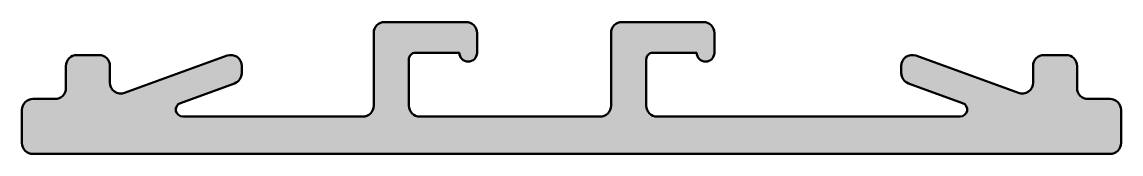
# Model space of a CAD drawing. Extents: x -25 to 25, y -2.7 to 3.3.
import ezdxf

# ---------------------------------------------------------------- set-up
doc = ezdxf.new("R2010")
doc.units = 0
doc.layers.add('0S-Alu contour', color=7, linetype='Continuous', lineweight=50)
doc.layers.add('0S-Alu hatch', color=252, linetype='Continuous', lineweight=25)

# ---------------------------------------------------------------- blocks, each defined once
blk = doc.blocks.new('304200__C726A11A_F74E_421B_BC8B_236AFC94310C_')
at = {"layer": '0S-Alu hatch'}
h = blk.add_hatch(color=256, dxfattribs=at)
edge = h.paths.add_edge_path()
edge.add_ellipse((-4.798739681529851, 2.800241031360776), major_axis=(-0.499759026763356, 0), ratio=1, start_angle=179.9723665216677, end_angle=270.0276334783338, ccw=False)
edge.add_line((-4.298980712890628, 2.800000000000011), (-4.298980712890628, 1.899998474121093))
edge.add_ellipse((-4.698989868164064, 1.899998474121091), major_axis=(-0.4000091552734358, 0), ratio=1, start_angle=0, end_angle=180, ccw=False)
edge.add_line((-5.0989990234375, 1.899998474121093), (-7.098986816406249, 1.899998474121094))
edge.add_arc((-7.098986816406252, 1.599998474121092), 0.3000000000000007, 89.99999999999935, 180)
edge.add_line((-7.398986816406253, 1.599998474121092), (-7.398986816406253, -0.5000030517578105))
edge.add_arc((-6.89923035150575, -0.5002465868573096), 0.4997565242387461, 179.9720793361588, 270.0279206638435)
edge.add_line((-6.89898681640625, -1.000003051757812), (1.298828125, -1.000003051757812))
edge.add_arc((1.29907326002953, -0.5002481940356609), 0.4997549178428071, 269.9718958180006, 360.0263556268696)
edge.add_line((1.798828125, -0.5000183105469423), (1.798828125, 2.799999999999995))
edge.add_ellipse((2.298608161188668, 2.800235215655013), major_axis=(-0.4997800915394205, 0), ratio=1, start_angle=-90.02521708778539, end_angle=0.02696558953840622, ccw=False)
edge.add_line((2.298828125, 3.300015258789063), (5.998834609985355, 3.3))
edge.add_ellipse((5.999066405139183, 2.800231795153832), major_axis=(-0.4997682586000786, 0), ratio=1, start_angle=179.9734259143586, end_angle=270.02657408563584, ccw=False)
edge.add_line((6.498834609985351, 2.799999999999954), (6.498834609985351, 1.899998474121093))
edge.add_ellipse((6.098825454711915, 1.899998474121095), major_axis=(-0.4000091552734358, 0), ratio=1, start_angle=0, end_angle=180, ccw=False)
edge.add_line((5.69881629943848, 1.899998474121093), (3.698803710937511, 1.899998474121093))
edge.add_arc((3.698803710937507, 1.599998474121091), 0.3000000000000007, 89.99999999999935, 180)
edge.add_line((3.398803710937507, 1.599998474121091), (3.3988037109375, -0.5000030517578113))
edge.add_arc((3.898571915783673, -0.500234846911638), 0.499768258600085, 179.9734259143585, 270.0265740856356)
edge.add_line((3.8988037109375, -1.000003051757812), (17.6827392578125, -1.000003051757812))
edge.add_arc((17.68236012107252, -0.6830084489241913), 0.316994829564005, 270.0685277430808, 429.9133220250462)
edge.add_line((17.79122924804688, -0.3852951049804693), (15.32829063097053, 0.5116693165413535))
edge.add_ellipse((15.49938964843749, 0.9814832437740895), major_axis=(-0.5000000000000072, 0), ratio=1, start_angle=0, end_angle=69.9891530598772, ccw=False)
edge.add_line((14.99938964843748, 0.9814832437740871), (14.99938964843749, 1.300509653469035))
edge.add_ellipse((15.4993896484375, 1.300509653469034), major_axis=(-0.5000000000000071, 0), ratio=1, start_angle=249.989063727993, end_angle=360, ccw=False)
edge.add_line((15.67048939840783, 1.770323313934645), (20.32836914062501, 0.0739868164062476))
edge.add_arc((20.4990072950121, 0.5443427402826262), 0.5003519509887381, 250.0599792453538, 359.9611298965675)
edge.add_line((20.99935913085938, 0.5440032958983969), (20.99935913085938, 1.299984741210935))
edge.add_ellipse((21.49940496431288, 1.299954167712367), major_axis=(-0.5000458343881444, 0), ratio=1, start_angle=270.0052516454865, end_angle=359.9964968562374, ccw=False)
edge.add_line((21.49935913085938, 1.799999999999999), (22.49935913085938, 1.799999999999999))
edge.add_ellipse((22.49932096419572, 1.29996183333633), major_axis=(-0.5000381681202521, 0), ratio=1, start_angle=180.0043732437222, end_angle=269.99562675634024, ccw=False)
edge.add_line((22.99935913085938, 1.300000000000546), (22.99935913085938, 0.2999999999999998))
edge.add_arc((23.49934786246411, 0.2999887316047301), 0.4999887317317099, 179.9987087077914, 270.001291292083)
edge.add_line((23.49935913085938, -0.2000000000000001), (24.49935913085938, -0.2000000000000002))
edge.add_ellipse((24.49933245082906, -0.7000266800303258), major_axis=(-0.5000266807421117, 0), ratio=1, start_angle=180.003057143241, end_angle=269.9969428568622, ccw=False)
edge.add_line((24.99935913085938, -0.6999999999991022), (24.99935913085938, -2.2))
edge.add_ellipse((24.49937456751603, -2.200015436656651), major_axis=(-0.499984563581648, 0), ratio=1, start_angle=89.9982310348359, end_angle=180.0017689652214, ccw=False)
edge.add_line((24.49935913085939, -2.699999999999999), (-24.5, -2.7))
edge.add_ellipse((-24.50001031912528, -2.200010318909616), major_axis=(-0.49998968119687, 0), ratio=1, start_angle=-0.00205676658572429, end_angle=90.00118250905751, ccw=False)
edge.add_line((-25, -2.199992370605606), (-25, -0.7000000000000002))
edge.add_ellipse((-24.49994969202372, -0.7000503079762814), major_axis=(-0.5000503105069188, 0), ratio=1, start_angle=270.0057642894345, end_angle=359.9942357105051, ccw=False)
edge.add_line((-24.5, -0.2000000000000001), (-23.5, -0.2000000000000002))
edge.add_arc((-23.49997022268473, 0.2999702238262616), 0.499970224713003, 269.9965875678057, 360.0051609339435)
edge.add_line((-23, 0.3000152587890788), (-23, 1.299999999999999))
edge.add_ellipse((-22.49998926881886, 1.299974009469457), major_axis=(-0.5000107318566352, 0), ratio=1, start_angle=270.0012296763839, end_angle=359.99702176840407, ccw=False)
edge.add_line((-22.5, 1.799984741210937), (-21.5, 1.799984741210937))
edge.add_ellipse((-21.50001326984404, 1.299971469625537), major_axis=(-0.5000132717614835, 0), ratio=1, start_angle=180.0050177353673, end_angle=269.9984794282442, ccw=False)
edge.add_line((-21, 1.300015258789345), (-21, 0.5439956665039078))
edge.add_arc((-20.49954493196674, 0.5444179535541123), 0.500455246197428, 180.0483465180452, 289.9268752025214)
edge.add_line((-20.3289794921875, 0.0739257812499993), (-15.67112729841806, 1.7702189051663))
edge.add_ellipse((-15.50003051757812, 1.300404163394386), major_axis=(-0.5000000000000001, 0), ratio=1, start_angle=180, end_angle=290.01057417431014, ccw=False)
edge.add_line((-15.00003051757812, 1.300404163394387), (-15.00003051757812, 0.981483243774087))
edge.add_ellipse((-15.50003051757811, 0.981483243774082), major_axis=(-0.4999999999999947, 0), ratio=1, start_angle=110.0108469401226, end_angle=180, ccw=False)
edge.add_line((-15.32893150011116, 0.5116693165413567), (-17.7918701171875, -0.3852951049804689))
edge.add_arc((-17.68300099021315, -0.6830084489241939), 0.316994829564003, 110.0866779749512, 269.9314722569205)
edge.add_line((-17.68338012695312, -1.000003051757812), (-9.498992919921875, -1.000003051757812))
edge.add_arc((-9.498746800403515, -0.5002491635326072), 0.4997539488298504, 269.9717828938403, 360.0299656079061)
edge.add_line((-8.998992919921875, -0.4999877929687583), (-8.998992919921875, 2.799999999999996))
edge.add_ellipse((-8.49921834098492, 2.800233046959768), major_axis=(-0.4997746332723349, 0), ratio=1, start_angle=-90.02584300023233, end_angle=0.026717257772304492, ccw=False)
edge.add_line((-8.498992919921875, 3.300007629394531), (-4.798980712890628, 3.299999999999999))
at = {"layer": '0S-Alu contour', "color": 7}
for points in [[(-8.498992919921875, 3.300007629394531), (-4.798980712890628, 3.299999999999999)], [(2.298828125, 3.300015258789063), (5.998834609985355, 3.3)], [(-8.998992919921875, -0.4999877929687583), (-8.998992919921875, 2.799999999999996)], [(-4.298980712890628, 2.800000000000011), (-4.298980712890628, 1.899998474121093)], [(1.798828125, -0.5000183105469423), (1.798828125, 2.799999999999995)], [(6.498834609985351, 2.799999999999954), (6.498834609985351, 1.899998474121093)], [(-22.5, 1.799984741210937), (-21.5, 1.799984741210937)], [(-20.3289794921875, 0.0739257812499993), (-15.67112729841806, 1.7702189051663)], [(-7.398986816406253, 1.599998474121092), (-7.398986816406253, -0.5000030517578105)], [(-5.0989990234375, 1.899998474121093), (-7.098986816406249, 1.899998474121094)], [(3.398803710937507, 1.599998474121091), (3.3988037109375, -0.5000030517578113)], [(5.69881629943848, 1.899998474121093), (3.698803710937511, 1.899998474121093)], [(15.67048939840783, 1.770323313934645), (20.32836914062501, 0.0739868164062476)], [(21.49935913085938, 1.799999999999999), (22.49935913085938, 1.799999999999999)], [(-23, 0.3000152587890788), (-23, 1.299999999999999)], [(-21, 1.300015258789345), (-21, 0.5439956665039078)], [(-15.00003051757812, 1.300404163394387), (-15.00003051757812, 0.981483243774087)], [(14.99938964843748, 0.9814832437740871), (14.99938964843749, 1.300509653469035)], [(20.99935913085938, 0.5440032958983969), (20.99935913085938, 1.299984741210935)], [(22.99935913085938, 1.300000000000546), (22.99935913085938, 0.2999999999999998)], [(-15.32893150011116, 0.5116693165413567), (-17.7918701171875, -0.3852951049804689)], [(17.79122924804688, -0.3852951049804693), (15.32829063097053, 0.5116693165413535)], [(-24.5, -0.2000000000000001), (-23.5, -0.2000000000000002)], [(23.49935913085938, -0.2000000000000001), (24.49935913085938, -0.2000000000000002)], [(-25, -2.199992370605606), (-25, -0.7000000000000002)], [(24.99935913085938, -0.6999999999991022), (24.99935913085938, -2.2)], [(-17.68338012695312, -1.000003051757812), (-9.498992919921875, -1.000003051757812)], [(-6.89898681640625, -1.000003051757812), (1.298828125, -1.000003051757812)], [(3.8988037109375, -1.000003051757812), (17.6827392578125, -1.000003051757812)], [(24.49935913085939, -2.699999999999999), (-24.5, -2.7)]]:
    blk.add_lwpolyline(points, dxfattribs=at)
at = {"layer": '0S-Alu contour', "color": 7, "extrusion": (0, 0, -1)}
for centre, radius, start, end in [((8.49921834098492, 2.800233046959768), 0.4997746332723349, 359.9732827422277, 90.02584300023224), ((4.798739681529851, 2.800241031360776), 0.499759026763356, 89.97236652166616, 180.0276334783323), ((-2.298608161188668, 2.800235215655013), 0.4997800915394205, 359.9730344104616, 90.02521708778544), ((-5.999066405139183, 2.800231795153832), 0.4997682586000787, 89.97342591436417, 180.0265740856415), ((22.49998926881886, 1.299974009469457), 0.5000107318566352, 0.0029782315959235, 89.99877032361609), ((21.50001326984404, 1.299971469625537), 0.5000132717614835, 90.00152057175579, 179.9949822646327), ((15.50003051757812, 1.300404163394386), 0.5000000000000001, 69.98942582568984, 180), ((4.698989868164064, 1.899998474121091), 0.4000091552734358, 180, 0), ((-6.098825454711915, 1.899998474121095), 0.4000091552734358, 180, 0), ((-15.4993896484375, 1.300509653469034), 0.5000000000000071, 0, 110.010936272007), ((-21.49940496431288, 1.299954167712367), 0.5000458343881444, 0.0035031437626237, 89.99474835451346), ((-22.49932096419572, 1.29996183333633), 0.5000381681202521, 90.00437324365978, 179.9956267562778), ((15.50003051757811, 0.981483243774082), 0.4999999999999947, 180, 249.9891530598774), ((-15.49938964843749, 0.9814832437740895), 0.5000000000000072, 290.0108469401228, 0), ((24.49994969202372, -0.7000503079762814), 0.5000503105069188, 0.0057642894948991, 89.99423571056546), ((-24.49933245082906, -0.7000266800303258), 0.5000266807421117, 90.00305714313782, 179.996942856759), ((24.50001031912528, -2.200010318909616), 0.49998968119687, 269.9988174909425, 0.0020567665856965), ((-24.49937456751603, -2.200015436656651), 0.499984563581648, 179.9982310347786, 270.0017689651641)]:
    blk.add_arc(centre, radius, start, end, dxfattribs=at)
at = {"layer": '0S-Alu contour', "color": 7}
for centre, radius, start, end in [((-7.098986816406252, 1.599998474121092), 0.3000000000000007, 89.99999999999935, 180), ((3.698803710937507, 1.599998474121091), 0.3000000000000007, 89.99999999999935, 180), ((-20.49954493196674, 0.5444179535541123), 0.500455246197428, 180.0483465180452, 289.9268752025214), ((20.4990072950121, 0.5443427402826262), 0.5003519509887381, 250.0599792453538, 359.9611298965675), ((-23.49997022268473, 0.2999702238262616), 0.499970224713003, 269.9965875678057, 0.0051609339434894), ((23.49934786246411, 0.2999887316047301), 0.4999887317317099, 179.9987087077914, 270.001291292083), ((-17.68300099021315, -0.6830084489241939), 0.316994829564003, 110.0866779749512, 269.9314722569205), ((-9.498746800403515, -0.5002491635326072), 0.4997539488298504, 269.9717828938403, 0.0299656079061553), ((17.68236012107252, -0.6830084489241913), 0.316994829564005, 270.0685277430808, 69.91332202504618), ((-6.89923035150575, -0.5002465868573096), 0.4997565242387461, 179.9720793361588, 270.0279206638435), ((1.29907326002953, -0.5002481940356609), 0.4997549178428071, 269.9718958180006, 0.026355626869589), ((3.898571915783673, -0.500234846911638), 0.499768258600085, 179.9734259143585, 270.0265740856356)]:
    blk.add_arc(centre, radius, start, end, dxfattribs=at)
blk = doc.blocks.new('304200__24A722B8_B826_4513_A08B_BA66EB36A6F1_')
at = {"layer": '0S-Alu contour', "color": 7}
blk.add_blockref('304200__C726A11A_F74E_421B_BC8B_236AFC94310C_', (0, 0), dxfattribs=at)

msp = doc.modelspace()

# ---------------------------------------------------------------- block references
at = {"layer": '0S-Alu contour', "color": 7}
msp.add_blockref('304200__24A722B8_B826_4513_A08B_BA66EB36A6F1_', (0, 0), dxfattribs=at)

doc.saveas('drawing.dxf')
